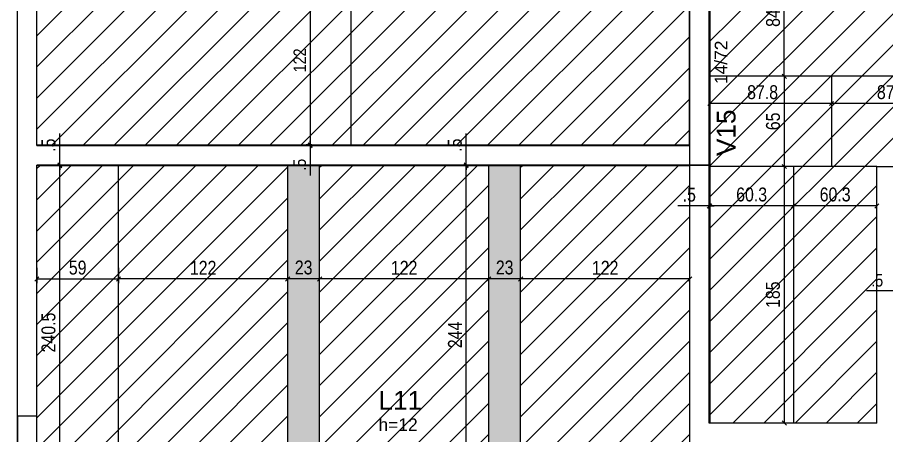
# Model space of a CAD drawing. Header units: millimetres. Extents: x 2454 to 6746, y 504 to 3252.
# Drawn here: x 3594 to 4221, y 1628 to 1929 of the extents above; entities that cross this region are included whole.
import ezdxf

# ---------------------------------------------------------------- set-up
doc = ezdxf.new("R2010")
doc.units = ezdxf.units.MM
for name, color, linetype in [('9', 8, 'Continuous'), ('COTA', 241, 'Continuous'), ('ES-VIGA', 3, 'Continuous'), ('L-D', 2, 'Continuous'), ('L-N', 4, 'Continuous'), ('Painéis', 200, 'Continuous'), ('VIG-D', 2, 'Continuous'), ('VIG-N', 4, 'Continuous')]:
    doc.layers.add(name, color=color, linetype=linetype)
doc.layers.add('Hachura', color=251, linetype='Continuous', lineweight=9)
doc.layers.add('REAPROVEITAMENTO', color=251, linetype='Continuous', lineweight=9)
doc.styles.add('COTA TECNICA', font='techl___.ttf', dxfattribs={"height": 10})
doc.styles.add('COTA TECNICA-50', font='techl___.ttf', dxfattribs={"height": 9})
doc.styles.add('TQS_ARIAL', font='arial.ttf')
doc.dimstyles.new('COTA PAINEL-50', dxfattribs={"dimtxt": 9, "dimasz": 3, "dimexe": 3, "dimexo": 3, "dimgap": 3, "dimtad": 1, "dimdec": 1, "dimzin": 12, "dimdsep": 46, "dimtxsty": 'COTA TECNICA-50', "dimblk1": 'OBLIQUE', "dimblk2": 'OBLIQUE', "dimsah": 1, "dimcen": 0.9, "dimclrd": 4, "dimclre": 4, "dimclrt": 240, "dimadec": 1, "dimazin": 3, "dimtfac": 1, "dimtdec": 1, "dimtmove": 0, "dimatfit": 3, "dimfxl": 1, "dimtolj": 1, "dimtzin": 12, "dimarcsym": 0})
doc.dimstyles.new('PAINEL', dxfattribs={"dimtxt": 10, "dimasz": 3, "dimexe": 3, "dimexo": 3, "dimgap": 3, "dimtad": 1, "dimdec": 1, "dimzin": 12, "dimdsep": 46, "dimtxsty": 'COTA TECNICA', "dimblk1": 'OBLIQUE', "dimblk2": 'OBLIQUE', "dimsah": 1, "dimcen": 0.9, "dimclrd": 4, "dimclre": 4, "dimclrt": 240, "dimadec": 1, "dimazin": 3, "dimtfac": 1, "dimtdec": 1, "dimtmove": 0, "dimatfit": 3, "dimfxl": 1, "dimtolj": 1, "dimtzin": 12, "dimarcsym": 0})

# ---------------------------------------------------------------- blocks, each defined once
blk = doc.blocks.new('_Oblique')
at = {"color": 0, "linetype": 'ByBlock', "lineweight": -2}
blk.add_line((-0.5, -0.5), (0.5, 0.5), dxfattribs=at)
blk = doc.blocks.new('*D91')
at = {"layer": 'COTA', "color": 4, "lineweight": -2, "transparency": 16777216}
for p, q in [((4227.59, 1731.97), (4206, 1731.97)), ((4228.09, 1731.97), (4227.59, 1731.97)), ((4228.09, 1731.97), (4231.09, 1731.97))]:
    blk.add_line(p, q, dxfattribs=at)
at = {"layer": 'Defpoints', "color": 0, "transparency": 16777216}
for p in [(4227.59, 1731.97), (4227.59, 1731.97), (4228.09, 1731.97)]:
    blk.add_point(p, dxfattribs=at)
at = {"layer": 'COTA', "color": 4, "lineweight": -2, "transparency": 16777216, "xscale": 3, "yscale": 3, "zscale": 3}
blk.add_blockref('_Oblique', (4227.59, 1731.97), dxfattribs=at)
at = {"layer": 'COTA', "color": 4, "lineweight": -2, "transparency": 16777216, "xscale": 3, "yscale": 3, "zscale": 3, "rotation": 180}
blk.add_blockref('_Oblique', (4228.09, 1731.97), dxfattribs=at)
at = {"layer": 'COTA', "color": 240, "transparency": 16777216, "insert": (4213.8, 1739.56), "char_height": 9, "attachment_point": 5, "style": 'COTA TECNICA-50'}
blk.add_mtext('\\A1;.5', dxfattribs=at)
blk = doc.blocks.new('*D60')
at = {"layer": 'COTA', "color": 4, "lineweight": -2, "transparency": 16777216}
for p, q in [((3804.83, 1959.19), (3804.83, 1837.19)), ((3805.89, 1837.19), (3801.83, 1837.19))]:
    blk.add_line(p, q, dxfattribs=at)
at = {"layer": 'Defpoints', "color": 0, "transparency": 16777216}
for p in [(3804.83, 1959.19), (3804.83, 1837.19), (3808.89, 1837.19)]:
    blk.add_point(p, dxfattribs=at)
at = {"layer": 'COTA', "color": 4, "lineweight": -2, "transparency": 16777216, "xscale": 3, "yscale": 3, "zscale": 3}
for p, rotation in [((3804.83, 1959.19), 90), ((3804.83, 1837.19), 270)]:
    blk.add_blockref('_Oblique', p, dxfattribs=dict(at, rotation=rotation))
at = {"layer": 'COTA', "color": 240, "transparency": 16777216, "insert": (3797.27, 1898.19), "char_height": 9, "attachment_point": 5, "rotation": 90, "style": 'COTA TECNICA-50'}
blk.add_mtext('\\A1;122', dxfattribs=at)
blk = doc.blocks.new('*D62')
at = {"layer": 'COTA', "color": 4, "lineweight": -2, "transparency": 16777216}
for p, q in [((3804.83, 1837.19), (3804.83, 1840.19)), ((3804.83, 1837.19), (3804.83, 1836.69)), ((3804.83, 1836.69), (3804.83, 1815.09))]:
    blk.add_line(p, q, dxfattribs=at)
at = {"layer": 'Defpoints', "color": 0, "transparency": 16777216}
for p in [(3804.83, 1837.19), (3804.83, 1836.69), (3804.83, 1836.69)]:
    blk.add_point(p, dxfattribs=at)
at = {"layer": 'COTA', "color": 4, "lineweight": -2, "transparency": 16777216, "xscale": 3, "yscale": 3, "zscale": 3}
for p, rotation in [((3804.83, 1837.19), 270), ((3804.83, 1836.69), 90)]:
    blk.add_blockref('_Oblique', p, dxfattribs=dict(at, rotation=rotation))
at = {"layer": 'COTA', "color": 240, "transparency": 16777216, "insert": (3797.23, 1822.89), "char_height": 9, "attachment_point": 5, "rotation": 90, "style": 'COTA TECNICA-50'}
blk.add_mtext('\\A1;.5', dxfattribs=at)
blk = doc.blocks.new('*D63')
at = {"layer": 'COTA', "color": 4, "lineweight": -2, "transparency": 16777216}
for p, q in [((3607.59, 1748.69), (3607.59, 1737.55)), ((3666.59, 1748.69), (3666.59, 1737.55)), ((3607.59, 1740.55), (3666.59, 1740.55))]:
    blk.add_line(p, q, dxfattribs=at)
at = {"layer": 'Defpoints', "color": 0, "transparency": 16777216}
for p in [(3607.59, 1751.69), (3666.59, 1751.69), (3666.59, 1740.55)]:
    blk.add_point(p, dxfattribs=at)
at = {"layer": 'COTA', "color": 4, "lineweight": -2, "transparency": 16777216, "xscale": 3, "yscale": 3, "zscale": 3, "rotation": 180}
blk.add_blockref('_Oblique', (3607.59, 1740.55), dxfattribs=at)
at = {"layer": 'COTA', "color": 4, "lineweight": -2, "transparency": 16777216, "xscale": 3, "yscale": 3, "zscale": 3}
blk.add_blockref('_Oblique', (3666.59, 1740.55), dxfattribs=at)
at = {"layer": 'COTA', "color": 240, "transparency": 16777216, "insert": (3637.09, 1748.69), "char_height": 10, "attachment_point": 5, "style": 'COTA TECNICA'}
blk.add_mtext('\\A1;59', dxfattribs=at)
blk = doc.blocks.new('*D64')
at = {"layer": 'COTA', "color": 4, "lineweight": -2, "transparency": 16777216}
blk.add_line((4078.59, 1740.55), (3956.59, 1740.55), dxfattribs=at)
at = {"layer": 'Defpoints', "color": 0, "transparency": 16777216}
for p in [(3956.59, 1740.55), (3956.59, 1740.55), (4078.59, 1740.55)]:
    blk.add_point(p, dxfattribs=at)
at = {"layer": 'COTA', "color": 4, "lineweight": -2, "transparency": 16777216, "xscale": 3, "yscale": 3, "zscale": 3, "rotation": 180}
blk.add_blockref('_Oblique', (3956.59, 1740.55), dxfattribs=at)
at = {"layer": 'COTA', "color": 4, "lineweight": -2, "transparency": 16777216, "xscale": 3, "yscale": 3, "zscale": 3}
blk.add_blockref('_Oblique', (4078.59, 1740.55), dxfattribs=at)
at = {"layer": 'COTA', "color": 240, "transparency": 16777216, "insert": (4017.59, 1748.61), "char_height": 10, "attachment_point": 5, "style": 'COTA TECNICA'}
blk.add_mtext('\\A1;122', dxfattribs=at)
blk = doc.blocks.new('*D65')
at = {"layer": 'COTA', "color": 4, "lineweight": -2, "transparency": 16777216}
blk.add_line((3956.59, 1740.55), (3933.59, 1740.55), dxfattribs=at)
at = {"layer": 'Defpoints', "color": 0, "transparency": 16777216}
for p in [(3933.59, 1740.55), (3933.59, 1740.55), (3956.59, 1740.55)]:
    blk.add_point(p, dxfattribs=at)
at = {"layer": 'COTA', "color": 4, "lineweight": -2, "transparency": 16777216, "xscale": 3, "yscale": 3, "zscale": 3, "rotation": 180}
blk.add_blockref('_Oblique', (3933.59, 1740.55), dxfattribs=at)
at = {"layer": 'COTA', "color": 4, "lineweight": -2, "transparency": 16777216, "xscale": 3, "yscale": 3, "zscale": 3}
blk.add_blockref('_Oblique', (3956.59, 1740.55), dxfattribs=at)
at = {"layer": 'COTA', "color": 240, "transparency": 16777216, "insert": (3945.09, 1748.77), "char_height": 10, "attachment_point": 5, "style": 'COTA TECNICA'}
blk.add_mtext('\\A1;23', dxfattribs=at)
blk = doc.blocks.new('*D66')
at = {"layer": 'COTA', "color": 4, "lineweight": -2, "transparency": 16777216}
blk.add_line((3933.59, 1740.55), (3811.59, 1740.55), dxfattribs=at)
at = {"layer": 'Defpoints', "color": 0, "transparency": 16777216}
for p in [(3811.59, 1740.55), (3811.59, 1740.55), (3933.59, 1740.55)]:
    blk.add_point(p, dxfattribs=at)
at = {"layer": 'COTA', "color": 4, "lineweight": -2, "transparency": 16777216, "xscale": 3, "yscale": 3, "zscale": 3, "rotation": 180}
blk.add_blockref('_Oblique', (3811.59, 1740.55), dxfattribs=at)
at = {"layer": 'COTA', "color": 4, "lineweight": -2, "transparency": 16777216, "xscale": 3, "yscale": 3, "zscale": 3}
blk.add_blockref('_Oblique', (3933.59, 1740.55), dxfattribs=at)
at = {"layer": 'COTA', "color": 240, "transparency": 16777216, "insert": (3872.59, 1748.61), "char_height": 10, "attachment_point": 5, "style": 'COTA TECNICA'}
blk.add_mtext('\\A1;122', dxfattribs=at)
blk = doc.blocks.new('*D67')
at = {"layer": 'COTA', "color": 4, "lineweight": -2, "transparency": 16777216}
blk.add_line((3811.59, 1740.55), (3788.59, 1740.55), dxfattribs=at)
at = {"layer": 'Defpoints', "color": 0, "transparency": 16777216}
for p in [(3788.59, 1740.55), (3788.59, 1740.55), (3811.59, 1740.55)]:
    blk.add_point(p, dxfattribs=at)
at = {"layer": 'COTA', "color": 4, "lineweight": -2, "transparency": 16777216, "xscale": 3, "yscale": 3, "zscale": 3, "rotation": 180}
blk.add_blockref('_Oblique', (3788.59, 1740.55), dxfattribs=at)
at = {"layer": 'COTA', "color": 4, "lineweight": -2, "transparency": 16777216, "xscale": 3, "yscale": 3, "zscale": 3}
blk.add_blockref('_Oblique', (3811.59, 1740.55), dxfattribs=at)
at = {"layer": 'COTA', "color": 240, "transparency": 16777216, "insert": (3800.09, 1748.77), "char_height": 10, "attachment_point": 5, "style": 'COTA TECNICA'}
blk.add_mtext('\\A1;23', dxfattribs=at)
blk = doc.blocks.new('*D68')
at = {"layer": 'COTA', "color": 4, "lineweight": -2, "transparency": 16777216}
for p, q in [((3788.59, 1740.55), (3666.59, 1740.55)), ((3666.59, 1739.97), (3666.59, 1737.55))]:
    blk.add_line(p, q, dxfattribs=at)
at = {"layer": 'Defpoints', "color": 0, "transparency": 16777216}
for p in [(3666.59, 1742.97), (3666.59, 1740.55), (3788.59, 1740.55)]:
    blk.add_point(p, dxfattribs=at)
at = {"layer": 'COTA', "color": 4, "lineweight": -2, "transparency": 16777216, "xscale": 3, "yscale": 3, "zscale": 3, "rotation": 180}
blk.add_blockref('_Oblique', (3666.59, 1740.55), dxfattribs=at)
at = {"layer": 'COTA', "color": 4, "lineweight": -2, "transparency": 16777216, "xscale": 3, "yscale": 3, "zscale": 3}
blk.add_blockref('_Oblique', (3788.59, 1740.55), dxfattribs=at)
at = {"layer": 'COTA', "color": 240, "transparency": 16777216, "insert": (3727.59, 1748.61), "char_height": 10, "attachment_point": 5, "style": 'COTA TECNICA'}
blk.add_mtext('\\A1;122', dxfattribs=at)
blk = doc.blocks.new('*D150')
at = {"layer": 'COTA', "color": 4, "lineweight": -2, "transparency": 16777216}
blk.add_line((3917.26, 1578.19), (3917.26, 1822.19), dxfattribs=at)
at = {"layer": 'Defpoints', "color": 0, "transparency": 16777216}
for p in [(3917.26, 1822.19), (3917.26, 1822.19), (3917.26, 1578.19)]:
    blk.add_point(p, dxfattribs=at)
at = {"layer": 'COTA', "color": 4, "lineweight": -2, "transparency": 16777216, "xscale": 3, "yscale": 3, "zscale": 3}
for p, rotation in [((3917.26, 1822.19), 90), ((3917.26, 1578.19), 270)]:
    blk.add_blockref('_Oblique', p, dxfattribs=dict(at, rotation=rotation))
at = {"layer": 'COTA', "color": 240, "transparency": 16777216, "insert": (3909.19, 1700.19), "char_height": 10, "attachment_point": 5, "rotation": 90, "style": 'COTA TECNICA'}
blk.add_mtext('\\A1;244', dxfattribs=at)
blk = doc.blocks.new('*D151')
at = {"layer": 'COTA', "color": 4, "lineweight": -2, "transparency": 16777216}
for p, q in [((3623.4, 1822.19), (3621.16, 1822.19)), ((3624.16, 1581.69), (3624.16, 1822.19)), ((3623.4, 1581.69), (3621.16, 1581.69))]:
    blk.add_line(p, q, dxfattribs=at)
at = {"layer": 'Defpoints', "color": 0, "transparency": 16777216}
for p in [(3624.16, 1822.19), (3626.4, 1822.19), (3626.4, 1581.69)]:
    blk.add_point(p, dxfattribs=at)
at = {"layer": 'COTA', "color": 4, "lineweight": -2, "transparency": 16777216, "xscale": 3, "yscale": 3, "zscale": 3}
for p, rotation in [((3624.16, 1822.19), 90), ((3624.16, 1581.69), 270)]:
    blk.add_blockref('_Oblique', p, dxfattribs=dict(at, rotation=rotation))
at = {"layer": 'COTA', "color": 240, "transparency": 16777216, "insert": (3616.05, 1701.94), "char_height": 10, "attachment_point": 5, "rotation": 90, "style": 'COTA TECNICA'}
blk.add_mtext('\\A1;240.5', dxfattribs=at)
blk = doc.blocks.new('*D152')
at = {"layer": 'COTA', "color": 4, "lineweight": -2, "transparency": 16777216}
for p, q in [((3624.16, 1822.69), (3624.16, 1845.34)), ((3624.16, 1822.19), (3624.16, 1822.69)), ((3624.16, 1822.19), (3624.16, 1819.19))]:
    blk.add_line(p, q, dxfattribs=at)
at = {"layer": 'Defpoints', "color": 0, "transparency": 16777216}
for p in [(3624.16, 1822.69), (3624.16, 1822.69), (3624.16, 1822.19)]:
    blk.add_point(p, dxfattribs=at)
at = {"layer": 'COTA', "color": 4, "lineweight": -2, "transparency": 16777216, "xscale": 3, "yscale": 3, "zscale": 3}
for p, rotation in [((3624.16, 1822.69), 270), ((3624.16, 1822.19), 90)]:
    blk.add_blockref('_Oblique', p, dxfattribs=dict(at, rotation=rotation))
at = {"layer": 'COTA', "color": 240, "transparency": 16777216, "insert": (3616.05, 1837.01), "char_height": 10, "attachment_point": 5, "rotation": 90, "style": 'COTA TECNICA'}
blk.add_mtext('\\A1;.5', dxfattribs=at)
blk = doc.blocks.new('*D69')
at = {"layer": 'COTA', "color": 4, "lineweight": -2, "transparency": 16777216}
for p, q in [((3917.26, 1822.69), (3917.26, 1845.34)), ((3917.26, 1822.19), (3917.26, 1822.69)), ((3917.26, 1822.19), (3917.26, 1819.19))]:
    blk.add_line(p, q, dxfattribs=at)
at = {"layer": 'Defpoints', "color": 0, "transparency": 16777216}
for p in [(3917.26, 1822.69), (3917.26, 1822.69), (3917.26, 1822.19)]:
    blk.add_point(p, dxfattribs=at)
at = {"layer": 'COTA', "color": 4, "lineweight": -2, "transparency": 16777216, "xscale": 3, "yscale": 3, "zscale": 3}
for p, rotation in [((3917.26, 1822.69), 270), ((3917.26, 1822.19), 90)]:
    blk.add_blockref('_Oblique', p, dxfattribs=dict(at, rotation=rotation))
at = {"layer": 'COTA', "color": 240, "transparency": 16777216, "insert": (3909.15, 1837.01), "char_height": 10, "attachment_point": 5, "rotation": 90, "style": 'COTA TECNICA'}
blk.add_mtext('\\A1;.5', dxfattribs=at)
blk = doc.blocks.new('*D4')
at = {"layer": 'COTA', "color": 4, "lineweight": -2, "transparency": 16777216}
blk.add_line((4146.78, 1886.69), (4146.78, 1970.69), dxfattribs=at)
at = {"layer": 'Defpoints', "color": 0, "transparency": 16777216}
for p in [(4146.78, 1970.69), (4146.78, 1970.69), (4146.78, 1886.69)]:
    blk.add_point(p, dxfattribs=at)
at = {"layer": 'COTA', "color": 4, "lineweight": -2, "transparency": 16777216, "xscale": 3, "yscale": 3, "zscale": 3}
for p, rotation in [((4146.78, 1970.69), 90), ((4146.78, 1886.69), 270)]:
    blk.add_blockref('_Oblique', p, dxfattribs=dict(at, rotation=rotation))
at = {"layer": 'COTA', "color": 240, "transparency": 16777216, "insert": (4138.69, 1928.69), "char_height": 10, "attachment_point": 5, "rotation": 90, "style": 'COTA TECNICA'}
blk.add_mtext('\\A1;84', dxfattribs=at)
blk = doc.blocks.new('*D8')
at = {"layer": 'COTA', "color": 4, "lineweight": -2, "transparency": 16777216}
for p, q in [((4145.28, 1886.69), (4143.78, 1886.69)), ((4146.78, 1886.69), (4146.78, 1821.69)), ((4145.28, 1821.69), (4143.78, 1821.69))]:
    blk.add_line(p, q, dxfattribs=at)
at = {"layer": 'Defpoints', "color": 0, "transparency": 16777216}
for p in [(4148.28, 1886.69), (4146.78, 1821.69), (4148.28, 1821.69)]:
    blk.add_point(p, dxfattribs=at)
at = {"layer": 'COTA', "color": 4, "lineweight": -2, "transparency": 16777216, "xscale": 3, "yscale": 3, "zscale": 3}
for p, rotation in [((4146.78, 1886.69), 90), ((4146.78, 1821.69), 270)]:
    blk.add_blockref('_Oblique', p, dxfattribs=dict(at, rotation=rotation))
at = {"layer": 'COTA', "color": 240, "transparency": 16777216, "insert": (4138.67, 1854.19), "char_height": 10, "attachment_point": 5, "rotation": 90, "style": 'COTA TECNICA'}
blk.add_mtext('\\A1;65', dxfattribs=at)
blk = doc.blocks.new('*D109')
at = {"layer": 'COTA', "color": 4, "lineweight": -2, "transparency": 16777216}
blk.add_line((4213.59, 1793.19), (4153.34, 1793.19), dxfattribs=at)
at = {"layer": 'Defpoints', "color": 0, "transparency": 16777216}
for p in [(4153.34, 1793.19), (4153.34, 1793.19), (4213.59, 1793.19)]:
    blk.add_point(p, dxfattribs=at)
at = {"layer": 'COTA', "color": 4, "lineweight": -2, "transparency": 16777216, "xscale": 3, "yscale": 3, "zscale": 3, "rotation": 180}
blk.add_blockref('_Oblique', (4153.34, 1793.19), dxfattribs=at)
at = {"layer": 'COTA', "color": 4, "lineweight": -2, "transparency": 16777216, "xscale": 3, "yscale": 3, "zscale": 3}
blk.add_blockref('_Oblique', (4213.59, 1793.19), dxfattribs=at)
at = {"layer": 'COTA', "color": 240, "transparency": 16777216, "insert": (4183.47, 1801.41), "char_height": 10, "attachment_point": 5, "style": 'COTA TECNICA'}
blk.add_mtext('\\A1;60.3', dxfattribs=at)
blk = doc.blocks.new('*D110')
at = {"layer": 'COTA', "color": 4, "lineweight": -2, "transparency": 16777216}
for p, q in [((4093.09, 1774.09), (4093.09, 1796.19)), ((4153.34, 1793.19), (4093.09, 1793.19))]:
    blk.add_line(p, q, dxfattribs=at)
at = {"layer": 'Defpoints', "color": 0, "transparency": 16777216}
for p in [(4093.09, 1793.19), (4153.34, 1793.19), (4093.09, 1771.09)]:
    blk.add_point(p, dxfattribs=at)
at = {"layer": 'COTA', "color": 4, "lineweight": -2, "transparency": 16777216, "xscale": 3, "yscale": 3, "zscale": 3, "rotation": 180}
blk.add_blockref('_Oblique', (4093.09, 1793.19), dxfattribs=at)
at = {"layer": 'COTA', "color": 4, "lineweight": -2, "transparency": 16777216, "xscale": 3, "yscale": 3, "zscale": 3}
blk.add_blockref('_Oblique', (4153.34, 1793.19), dxfattribs=at)
at = {"layer": 'COTA', "color": 240, "transparency": 16777216, "insert": (4123.22, 1801.41), "char_height": 10, "attachment_point": 5, "style": 'COTA TECNICA'}
blk.add_mtext('\\A1;60.3', dxfattribs=at)
blk = doc.blocks.new('*D9')
at = {"layer": 'COTA', "color": 4, "lineweight": -2, "transparency": 16777216}
for p, q in [((4092.59, 1793.19), (4069.93, 1793.19)), ((4093.09, 1793.19), (4092.59, 1793.19)), ((4093.09, 1793.19), (4096.09, 1793.19))]:
    blk.add_line(p, q, dxfattribs=at)
at = {"layer": 'Defpoints', "color": 0, "transparency": 16777216}
for p in [(4092.59, 1793.19), (4092.59, 1793.19), (4093.09, 1793.19)]:
    blk.add_point(p, dxfattribs=at)
at = {"layer": 'COTA', "color": 4, "lineweight": -2, "transparency": 16777216, "xscale": 3, "yscale": 3, "zscale": 3}
blk.add_blockref('_Oblique', (4092.59, 1793.19), dxfattribs=at)
at = {"layer": 'COTA', "color": 4, "lineweight": -2, "transparency": 16777216, "xscale": 3, "yscale": 3, "zscale": 3, "rotation": 180}
blk.add_blockref('_Oblique', (4093.09, 1793.19), dxfattribs=at)
at = {"layer": 'COTA', "color": 240, "transparency": 16777216, "insert": (4078.26, 1801.3), "char_height": 10, "attachment_point": 5, "style": 'COTA TECNICA'}
blk.add_mtext('\\A1;.5', dxfattribs=at)
blk = doc.blocks.new('*D18')
at = {"layer": 'COTA', "color": 4, "lineweight": -2, "transparency": 16777216}
blk.add_line((4146.78, 1821.69), (4146.78, 1636.69), dxfattribs=at)
at = {"layer": 'Defpoints', "color": 0, "transparency": 16777216}
for p in [(4146.78, 1821.69), (4146.78, 1636.69), (4146.78, 1636.69)]:
    blk.add_point(p, dxfattribs=at)
at = {"layer": 'COTA', "color": 4, "lineweight": -2, "transparency": 16777216, "xscale": 3, "yscale": 3, "zscale": 3}
for p, rotation in [((4146.78, 1821.69), 90), ((4146.78, 1636.69), 270)]:
    blk.add_blockref('_Oblique', p, dxfattribs=dict(at, rotation=rotation))
at = {"layer": 'COTA', "color": 240, "transparency": 16777216, "insert": (4138.65, 1729.19), "char_height": 10, "attachment_point": 5, "rotation": 90, "style": 'COTA TECNICA'}
blk.add_mtext('\\A1;185', dxfattribs=at)
blk = doc.blocks.new('*D172')
at = {"layer": 'COTA', "color": 4, "lineweight": -2, "transparency": 16777216}
blk.add_line((4268.59, 1867.09), (4180.84, 1867.09), dxfattribs=at)
at = {"layer": 'Defpoints', "color": 0, "transparency": 16777216}
for p in [(4180.84, 1867.09), (4180.84, 1867.09), (4268.59, 1867.09)]:
    blk.add_point(p, dxfattribs=at)
at = {"layer": 'COTA', "color": 4, "lineweight": -2, "transparency": 16777216, "xscale": 3, "yscale": 3, "zscale": 3, "rotation": 180}
blk.add_blockref('_Oblique', (4180.84, 1867.09), dxfattribs=at)
at = {"layer": 'COTA', "color": 4, "lineweight": -2, "transparency": 16777216, "xscale": 3, "yscale": 3, "zscale": 3}
blk.add_blockref('_Oblique', (4268.59, 1867.09), dxfattribs=at)
at = {"layer": 'COTA', "color": 240, "transparency": 16777216, "insert": (4224.72, 1875.19), "char_height": 10, "attachment_point": 5, "style": 'COTA TECNICA'}
blk.add_mtext('\\A1;87.8', dxfattribs=at)
blk = doc.blocks.new('*D174')
at = {"layer": 'COTA', "color": 4, "lineweight": -2, "transparency": 16777216}
blk.add_line((4180.84, 1867.09), (4093.09, 1867.09), dxfattribs=at)
at = {"layer": 'Defpoints', "color": 0, "transparency": 16777216}
for p in [(4093.09, 1867.09), (4093.09, 1867.09), (4180.84, 1867.09)]:
    blk.add_point(p, dxfattribs=at)
at = {"layer": 'COTA', "color": 4, "lineweight": -2, "transparency": 16777216, "xscale": 3, "yscale": 3, "zscale": 3, "rotation": 180}
blk.add_blockref('_Oblique', (4093.09, 1867.09), dxfattribs=at)
at = {"layer": 'COTA', "color": 4, "lineweight": -2, "transparency": 16777216, "xscale": 3, "yscale": 3, "zscale": 3}
blk.add_blockref('_Oblique', (4180.84, 1867.09), dxfattribs=at)
at = {"layer": 'COTA', "color": 240, "transparency": 16777216, "insert": (4131.13, 1875.19), "char_height": 10, "attachment_point": 5, "style": 'COTA TECNICA'}
blk.add_mtext('\\A1;87.8', dxfattribs=at)

msp = doc.modelspace()

# ---------------------------------------------------------------- hatches: boundary and pattern name
at = {"layer": 'Hachura', "linetype": 'ByBlock'}
h = msp.add_hatch(color=256, dxfattribs=at)
h.dxf.hatch_style = 1
h.paths.add_polyline_path([(3788.59, 1336.69), (3811.59, 1336.69), (3811.59, 1822.19), (3788.59, 1822.19)])
h = msp.add_hatch(color=256, dxfattribs=at)
h.dxf.hatch_style = 1
h.paths.add_polyline_path([(3933.59, 1336.69), (3956.59, 1336.69), (3956.59, 1822.19), (3933.59, 1822.19)])
at = {"layer": 'REAPROVEITAMENTO', "linetype": 'ByBlock'}
h = msp.add_hatch(dxfattribs=at)
h.set_pattern_fill('ANSI31', color=256, scale=5, style=2)
h.set_pattern_definition([(45, (-1965.327, -940.537), (-11.22532, 11.22532), [])])
h.paths.add_polyline_path([(3607.59, 2152.69), (3607.59, 2046.69), (3607.59, 2046.69), (3607.59, 1986.18), (4078.09, 1986.18), (4078.09, 1959.19), (3607.59, 1959.19), (3607.59, 1837.19), (4078.34, 1837.19), (4078.59, 2152.69)])
h = msp.add_hatch(dxfattribs=at)
h.set_pattern_fill('ANSI31', color=256, scale=5, style=2)
h.set_pattern_definition([(45, (-1479.827, -899.5), (-11.22532, 11.22532), [])])
h.paths.add_polyline_path([(4093.09, 1990.69), (4760.09, 1990.69), (4760.09, 2112.69), (4093.09, 2112.69)])
h.paths.add_polyline_path([(4760.09, 1970.69), (4093.09, 1970.69), (4093.09, 1636.69), (4213.59, 1636.69), (4213.59, 1821.69), (4268.59, 1821.69), (4268.59, 1886.69), (4760.09, 1886.69)])
h = msp.add_hatch(dxfattribs=at)
h.set_pattern_fill('ANSI31', color=256, scale=5, style=2)
h.set_pattern_definition([(45, (-2100.327, -1126.487), (-11.22532, 11.22532), [])])
h.paths.add_polyline_path([(3712.59, 1581.69), (3712.59, 1578.19), (3788.72, 1578.19), (3788.47, 1822.19), (3607.47, 1822.19), (3607.71, 1581.69)])
h = msp.add_hatch(dxfattribs=at)
h.set_pattern_fill('ANSI31', color=256, scale=5, style=2)
h.set_pattern_definition([(45, (-1833.327, -1129.987), (-11.22532, 11.22532), [])])
h.paths.add_polyline_path([(3811.59, 1822.19), (3811.59, 1336.69), (3933.59, 1336.69), (3933.59, 1822.19)])
h = msp.add_hatch(dxfattribs=at)
h.set_pattern_fill('ANSI31', color=256, scale=5, style=2)
h.set_pattern_definition([(45, (-1688.327, -1129.987), (-11.22532, 11.22532), [])])
h.paths.add_polyline_path([(3956.59, 1822.19), (3956.59, 1336.69), (4078.59, 1336.69), (4078.59, 1822.19)])

# ---------------------------------------------------------------- linework, layer by layer
at = {"layer": '9', "color": 8, "linetype": 'Continuous'}
for p, q in [((4092.59, 1636.69), (4092.59, 2652.69)), ((3593.59, 1836.69), (3593.59, 2152.69)), ((3607.59, 1836.69), (3607.59, 2152.69)), ((4078.59, 1836.69), (4078.59, 2152.69)), ((3607.59, 1836.69), (4078.59, 1836.69)), ((4092.59, 1836.69), (4092.59, 1822.69)), ((3607.59, 1581.69), (3607.59, 1822.69)), ((4213.59, 1636.69), (4213.59, 1821.69)), ((4213.59, 1807.69), (4213.59, 1821.69)), ((4213.59, 1821.69), (4268.59, 1821.69)), ((4213.59, 1636.69), (4092.59, 1636.69))]:
    msp.add_line(p, q, dxfattribs=at)
for points in [[(3593.59, 1567.69), (3593.59, 1836.69)], [(4092.59, 1572.69), (4078.59, 1572.69), (4078.59, 1822.69), (3607.59, 1822.69)]]:
    msp.add_lwpolyline(points, dxfattribs=at)
at = {"layer": 'ES-VIGA', "linetype": 'Continuous'}
for p, q in [((4092.59, 1822.69), (4092.59, 2737.69)), ((4092.59, 2737.69), (4092.59, 1822.69)), ((4078.59, 1822.69), (4078.59, 2357.18)), ((4078.59, 1822.69), (4078.59, 2292.18)), ((4078.59, 1822.69), (4092.59, 1822.69)), ((4092.59, 1822.69), (4078.59, 1822.69))]:
    msp.add_line(p, q, dxfattribs=at)
msp.add_lwpolyline([(3593.59, 1641.69), (3593.59, 1361.69), (3698.59, 1361.69), (3698.59, 1322.69), (3712.59, 1322.69), (3712.59, 1381.69), (3698.59, 1381.69), (3698.59, 1375.69), (3607.59, 1375.69), (3607.59, 1641.69), (3593.59, 1641.69)], dxfattribs=at)
at = {"layer": 'Painéis'}
for p, q in [((4093.09, 2509.19), (4093.09, 1636.69)), ((3834.09, 2152.69), (3834.09, 1837.19)), ((4078.09, 2152.69), (4078.09, 1837.19)), ((4268.59, 1886.69), (4093.09, 1886.69)), ((4180.84, 1886.68), (4180.84, 1821.68)), ((3607.59, 1837.19), (4078.09, 1837.19)), ((4078.59, 1822.19), (3607.59, 1822.19)), ((3666.59, 1581.69), (3666.59, 1822.19)), ((3788.59, 1336.69), (3788.59, 1822.19)), ((3811.59, 1336.69), (3811.59, 1822.19)), ((3933.59, 1336.69), (3933.59, 1822.19)), ((3956.59, 1336.69), (3956.59, 1822.19)), ((4213.59, 1821.69), (4093.09, 1821.69)), ((4153.34, 1821.69), (4153.34, 1636.69))]:
    msp.add_line(p, q, dxfattribs=at)

# ---------------------------------------------------------------- texts
at = {"layer": 'L-D', "linetype": 'Continuous', "style": 'TQS_ARIAL'}
msp.add_text('h=12', height=9, dxfattribs=at).set_placement((3854.04, 1631.01))
at = {"layer": 'L-N', "linetype": 'Continuous', "style": 'TQS_ARIAL'}
msp.add_text('L11', height=13.5, dxfattribs=at).set_placement((3854.04, 1646.31))
at = {"layer": 'VIG-D', "linetype": 'Continuous', "style": 'TQS_ARIAL'}
msp.add_text('14/72', height=9, rotation=90, dxfattribs=at).set_placement((4105.63, 1881.04))
at = {"layer": 'VIG-N', "linetype": 'Continuous', "style": 'TQS_ARIAL'}
msp.add_text('V15', height=13.5, rotation=90, dxfattribs=at).set_placement((4111.61, 1829.19))

# ---------------------------------------------------------------- dimensions: what is measured, and where the dimension line sits
at = {"layer": 'COTA'}
for base, p1, p2, angle, dimstyle, picture, middle in [((4146.78, 1970.69), (4146.78, 1886.69), (4146.78, 1970.69), 90, 'PAINEL', '*D4', (4138.69, 1928.69)), ((3804.83, 1837.19), (3804.83, 1959.19), (3808.89, 1837.19), 270, 'COTA PAINEL-50', '*D60', (3797.27, 1898.19)), ((4146.78, 1821.69), (4148.28, 1886.69), (4148.28, 1821.69), 90, 'PAINEL', '*D8', (4138.67, 1854.19)), ((3624.16, 1822.69), (3624.16, 1822.19), (3624.16, 1822.69), 90, 'PAINEL', '*D152', (3616.05, 1837.01)), ((3917.26, 1822.69), (3917.26, 1822.19), (3917.26, 1822.69), 90, 'PAINEL', '*D69', (3909.15, 1837.01)), ((3804.83, 1836.69), (3804.83, 1837.19), (3804.83, 1836.69), 270, 'COTA PAINEL-50', '*D62', (3797.23, 1822.89)), ((3624.16, 1822.19), (3626.4, 1581.69), (3626.4, 1822.19), 90, 'PAINEL', '*D151', (3616.05, 1701.94)), ((3917.26, 1822.19), (3917.26, 1578.19), (3917.26, 1822.19), 90, 'PAINEL', '*D150', (3909.19, 1700.19)), ((4146.78, 1636.69), (4146.78, 1821.69), (4146.78, 1636.69), 90, 'PAINEL', '*D18', (4138.65, 1729.19))]:
    dim = msp.add_linear_dim(base=base, p1=p1, p2=p2, angle=angle, dimstyle=dimstyle, dxfattribs=at)
    dim.commit()
    dim.dimension.update_dxf_attribs({"geometry": picture, "text_midpoint": middle})
dim = msp.add_linear_dim(base=(4093.09136188, 1867.09315953), p1=(4180.84136188, 1867.09315953), p2=(4093.09136188, 1867.09315953), dimstyle='PAINEL', dxfattribs=at)
dim.commit()
dim.dimension.update_dxf_attribs({"geometry": '*D174', "text_midpoint": (4131.13289926, 1867.09315953), "dimtype": 160})
for base, p1, p2, dimstyle, picture, middle in [((4180.84136188, 1867.09315953), (4268.59136188, 1867.09315953), (4180.84136188, 1867.09315953), 'PAINEL', '*D172', (4224.71636188, 1875.18818877)), ((4092.59, 1793.19), (4093.09, 1793.19), (4092.59, 1793.19), 'PAINEL', '*D9', (4078.26, 1801.3)), ((4093.09136188, 1793.19405432), (4153.34136188, 1793.19405432), (4093.09136188, 1771.08951278), 'PAINEL', '*D110', (4123.21636188, 1801.41335257)), ((4153.34136188, 1793.19405432), (4213.59136188, 1793.19405432), (4153.34136188, 1793.19405432), 'PAINEL', '*D109', (4183.46636188, 1801.41335257)), ((3666.59, 1740.55), (3607.59, 1751.69), (3666.59, 1751.69), 'PAINEL', '*D63', (3637.09, 1748.69)), ((3956.59, 1740.55), (4078.59, 1740.55), (3956.59, 1740.55), 'PAINEL', '*D64', (4017.59, 1748.61)), ((4227.59, 1731.97), (4228.09, 1731.97), (4227.59, 1731.97), 'COTA PAINEL-50', '*D91', (4213.8, 1739.56))]:
    dim = msp.add_linear_dim(base=base, p1=p1, p2=p2, dimstyle=dimstyle, dxfattribs=at)
    dim.commit()
    dim.dimension.update_dxf_attribs({"geometry": picture, "text_midpoint": middle})
for base, p1, p2, picture, middle in [((3666.59, 1740.55), (3788.59, 1740.55), (3666.59, 1742.97), '*D68', (3727.59, 1748.61)), ((3788.59, 1740.55), (3811.59, 1740.55), (3788.59, 1740.55), '*D67', (3800.09, 1748.77)), ((3811.59, 1740.55), (3933.59, 1740.55), (3811.59, 1740.55), '*D66', (3872.59, 1748.61)), ((3933.59, 1740.55), (3956.59, 1740.55), (3933.59, 1740.55), '*D65', (3945.09, 1748.77))]:
    dim = msp.add_linear_dim(base=base, p1=p1, p2=p2, dimstyle='PAINEL', override={"dimtmove": 1}, dxfattribs=at)
    dim.commit()
    dim.dimension.update_dxf_attribs({"geometry": picture, "text_midpoint": middle})

doc.saveas('drawing.dxf')
